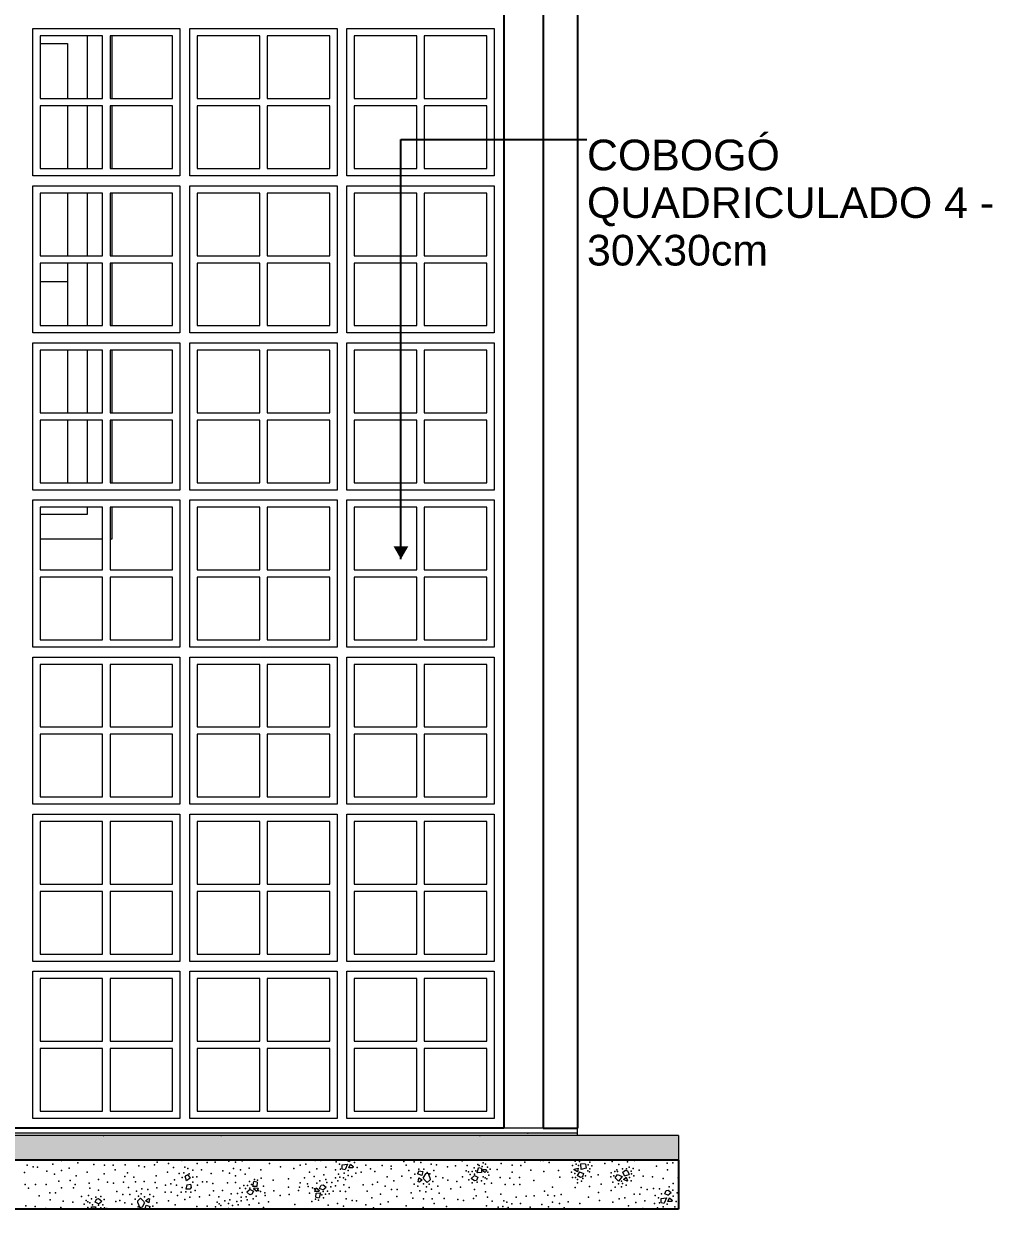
# Model space of a CAD drawing. Header units: metres. Extents: x -67.2 to -32.8, y -0.2 to 5.
# Drawn here: x -40.653 to -38.68, y -0.165 to 2.25 of the extents above; entities that cross this region are included whole.
import ezdxf

# ---------------------------------------------------------------- set-up
doc = ezdxf.new("R2010")
doc.units = ezdxf.units.M
doc.header["$MEASUREMENT"] = 0
for name, color, linetype, lineweight in [('0_Caneta_No__1', 7, 'Continuous', 35), ('0_Caneta_No__241', 7, 'Continuous', 13), ('Janelas Archicad_Caneta_No__241', 7, 'Continuous', 13), ('Janelas Archicad_Caneta_No__3', 7, 'Continuous', 25), ('Janelas Archicad_Caneta_No__43', 44, 'Continuous', 0), ('LAJES.EST_Caneta_No__241', 7, 'Continuous', 13), ('LAJES.EST_Caneta_No__3', 7, 'Continuous', 25), ('PAREDE CONSTRUIR_Caneta_No__241', 7, 'Continuous', 13)]:
    doc.layers.add(name, color=color, linetype=linetype, lineweight=lineweight)
for name, color, linetype, lineweight, true_color in [('Janelas Archicad_Caneta_No__9', 7, 'Continuous', 5, 0x020202), ('LAJES.EST_Caneta_No__95', 7, 'Continuous', 0, 0xaeaeae), ('LAJES.EST_Caneta_No__97', 7, 'Continuous', 5, 0x6b6b6b)]:
    doc.layers.add(name, color=color, linetype=linetype, lineweight=lineweight, true_color=true_color)
doc.layers.add('LAJES.EST', color=7, linetype='Continuous')
doc.styles.add('ESTILO_GERADO_1', font='arial.ttf')
doc.dimstyles.new('ESTILO_GERADO__5', dxfattribs={"dimtxt": 0.18, "dimasz": 0.0285, "dimexe": 0.18, "dimexo": 0.0625, "dimgap": 0, "dimtad": 0, "dimtih": 1, "dimtoh": 1, "dimdec": 4, "dimzin": 0, "dimdsep": 46, "dimcen": 0.09, "dimadec": 0, "dimazin": 0, "dimtfac": 1, "dimtdec": 4, "dimtmove": 0, "dimatfit": 3, "dimldrblk": 'ARROWHEAD_16', "dimfxl": 0, "dimtolj": 1, "dimtzin": 0, "dimarcsym": 0})

# ---------------------------------------------------------------- blocks, each defined once
blk = doc.blocks.new('*X22', base_point=(-99.8256, 0))
at = {"layer": 'LAJES.EST_Caneta_No__241', "color": 7, "linetype": 'Continuous', "lineweight": 13}
for p, q in [((-39.9908, -0.0679), (-39.9968, -0.065)), ((-39.9908, -0.0679), (-39.9873, -0.065)), ((-40.3188, -0.095), (-40.3248, -0.0978)), ((-40.3188, -0.095), (-40.314, -0.1018)), ((-40.0049, -0.0827), (-40.0045, -0.0743)), ((-40.0049, -0.0827), (-39.9984, -0.0841)), ((-40.0045, -0.0743), (-39.9941, -0.0734)), ((-39.9941, -0.0734), (-39.9984, -0.0841)), ((-39.9908, -0.0803), (-39.988, -0.0733)), ((-39.9829, -0.0807), (-39.9908, -0.0803)), ((-39.988, -0.0733), (-39.9822, -0.0781)), ((-39.9822, -0.0781), (-39.9829, -0.0807)), ((-39.8488, -0.0868), (-39.851, -0.0931)), ((-39.8426, -0.096), (-39.851, -0.0931)), ((-39.8488, -0.0868), (-39.8405, -0.0883)), ((-39.8405, -0.0883), (-39.8426, -0.096)), ((-39.835, -0.0925), (-39.8396, -0.1005)), ((-39.829, -0.0921), (-39.835, -0.0925)), ((-39.826, -0.1005), (-39.829, -0.0921)), ((-39.7348, -0.0965), (-39.7416, -0.1021)), ((-39.7348, -0.0965), (-39.7281, -0.0997)), ((-39.7297, -0.0906), (-39.7272, -0.0803)), ((-39.721, -0.0901), (-39.7297, -0.0906)), ((-39.7207, -0.0817), (-39.7272, -0.0803)), ((-39.7207, -0.0817), (-39.721, -0.0901)), ((-39.7189, -0.0864), (-39.7182, -0.0838)), ((-39.7148, -0.0897), (-39.7189, -0.0864)), ((-39.7182, -0.0838), (-39.7119, -0.0841)), ((-39.7148, -0.0897), (-39.7121, -0.0887)), ((-39.7108, -0.0856), (-39.7121, -0.0887)), ((-39.7108, -0.0856), (-39.7119, -0.0841)), ((-39.532, -0.0846), (-39.5319, -0.0833)), ((-39.5256, -0.0884), (-39.532, -0.0846)), ((-39.5319, -0.0833), (-39.5239, -0.081)), ((-39.5209, -0.0886), (-39.5263, -0.0965)), ((-39.5192, -0.1005), (-39.5263, -0.0965)), ((-39.5239, -0.081), (-39.5256, -0.0884)), ((-39.5209, -0.0886), (-39.5133, -0.092)), ((-39.518, -0.084), (-39.5183, -0.0726)), ((-39.5088, -0.0731), (-39.5183, -0.0726)), ((-39.5078, -0.0814), (-39.518, -0.084)), ((-39.5133, -0.092), (-39.5153, -0.0988)), ((-39.5088, -0.0731), (-39.5078, -0.0814)), ((-39.4486, -0.1011), (-39.4441, -0.094)), ((-39.4441, -0.094), (-39.4346, -0.0984)), ((-39.4332, -0.0892), (-39.4273, -0.0852)), ((-39.4294, -0.0966), (-39.4332, -0.0892)), ((-39.4294, -0.0966), (-39.4203, -0.0939)), ((-39.4273, -0.0852), (-39.4233, -0.0864)), ((-39.4233, -0.0864), (-39.4203, -0.0939)), ((-40.3221, -0.1067), (-40.3248, -0.0978)), ((-40.3211, -0.1153), (-40.3232, -0.1238)), ((-40.314, -0.1018), (-40.3221, -0.1067)), ((-40.3211, -0.1153), (-40.3138, -0.1138)), ((-40.3125, -0.1207), (-40.3151, -0.124)), ((-40.3138, -0.1138), (-40.3125, -0.1207)), ((-40.187, -0.1189), (-40.1845, -0.1086)), ((-40.1783, -0.1183), (-40.187, -0.1189)), ((-40.178, -0.11), (-40.1845, -0.1086)), ((-40.178, -0.11), (-40.1783, -0.1183)), ((-40.0507, -0.1224), (-40.0477, -0.116)), ((-40.0477, -0.116), (-40.0436, -0.115)), ((-40.0441, -0.1256), (-40.0372, -0.12)), ((-40.0436, -0.115), (-40.0372, -0.12)), ((-39.8498, -0.1089), (-39.8483, -0.1011)), ((-39.8473, -0.1099), (-39.8498, -0.1089)), ((-39.8483, -0.1011), (-39.8418, -0.1048)), ((-39.8418, -0.1048), (-39.8473, -0.1099)), ((-39.8375, -0.104), (-39.8396, -0.1005)), ((-39.8314, -0.1103), (-39.8375, -0.104)), ((-39.8256, -0.1047), (-39.8314, -0.1103)), ((-39.826, -0.1005), (-39.8256, -0.1047)), ((-39.7353, -0.1071), (-39.7416, -0.1021)), ((-39.7312, -0.1061), (-39.7353, -0.1071)), ((-39.7281, -0.0997), (-39.7312, -0.1061)), ((-39.5153, -0.0988), (-39.5192, -0.1005)), ((-39.4486, -0.1011), (-39.4415, -0.1075)), ((-39.4346, -0.0984), (-39.4415, -0.1075)), ((-39.4319, -0.1044), (-39.4259, -0.0998)), ((-39.4242, -0.1077), (-39.4319, -0.1044)), ((-39.4259, -0.0998), (-39.4233, -0.1068)), ((-39.4233, -0.1068), (-39.4242, -0.1077)), ((-40.508, -0.1507), (-40.5049, -0.1443)), ((-40.5049, -0.1443), (-40.5009, -0.1433)), ((-40.5009, -0.1433), (-40.4945, -0.1483)), ((-40.4212, -0.1479), (-40.4154, -0.1423)), ((-40.4154, -0.1423), (-40.4093, -0.1486)), ((-40.405, -0.1478), (-40.3995, -0.1427)), ((-40.3995, -0.1427), (-40.397, -0.1437)), ((-40.397, -0.1437), (-40.3984, -0.1516)), ((-40.3151, -0.124), (-40.3232, -0.1238)), ((-40.1921, -0.1248), (-40.1989, -0.1304)), ((-40.1926, -0.1354), (-40.1989, -0.1304)), ((-40.1885, -0.1343), (-40.1926, -0.1354)), ((-40.1921, -0.1248), (-40.1854, -0.128)), ((-40.1854, -0.128), (-40.1885, -0.1343)), ((-40.1845, -0.1242), (-40.1838, -0.1215)), ((-40.1787, -0.1289), (-40.1845, -0.1242)), ((-40.1838, -0.1215), (-40.1758, -0.1219)), ((-40.1758, -0.1219), (-40.1787, -0.1289)), ((-40.0603, -0.1285), (-40.0575, -0.1214)), ((-40.0524, -0.1288), (-40.0603, -0.1285)), ((-40.0581, -0.1404), (-40.0578, -0.132)), ((-40.0581, -0.1404), (-40.0516, -0.1418)), ((-40.0578, -0.132), (-40.0491, -0.1315)), ((-40.0575, -0.1214), (-40.0517, -0.1262)), ((-40.0517, -0.1262), (-40.0524, -0.1288)), ((-40.0491, -0.1315), (-40.0516, -0.1418)), ((-40.0441, -0.1256), (-40.0507, -0.1224)), ((-39.3551, -0.1513), (-39.3547, -0.1429)), ((-39.3547, -0.1429), (-39.3443, -0.142)), ((-39.3443, -0.142), (-39.3486, -0.1527)), ((-39.3477, -0.1333), (-39.3446, -0.1269)), ((-39.341, -0.1365), (-39.3477, -0.1333)), ((-39.3446, -0.1269), (-39.3405, -0.1259)), ((-39.341, -0.1365), (-39.3342, -0.1309)), ((-39.341, -0.1489), (-39.3382, -0.1419)), ((-39.3405, -0.1259), (-39.3342, -0.1309)), ((-39.3382, -0.1419), (-39.3324, -0.1467)), ((-40.5153, -0.165), (-40.5151, -0.1603)), ((-40.5151, -0.1603), (-40.5064, -0.1597)), ((-40.5013, -0.1538), (-40.508, -0.1507)), ((-40.5064, -0.1597), (-40.5077, -0.165)), ((-40.5013, -0.1538), (-40.4945, -0.1483)), ((-40.4207, -0.1521), (-40.4212, -0.1479)), ((-40.4207, -0.1521), (-40.4177, -0.1605)), ((-40.4177, -0.1605), (-40.4117, -0.1601)), ((-40.4117, -0.1601), (-40.4071, -0.1522)), ((-40.4093, -0.1486), (-40.4071, -0.1522)), ((-40.4062, -0.1643), (-40.4042, -0.1567)), ((-40.4025, -0.165), (-40.4062, -0.1643)), ((-40.3984, -0.1516), (-40.405, -0.1478)), ((-40.4042, -0.1567), (-40.3957, -0.1595)), ((-40.3977, -0.165), (-40.3957, -0.1595)), ((-40.2305, -0.165), (-40.2304, -0.1647)), ((-40.2291, -0.165), (-40.2304, -0.1647)), ((-39.669, -0.1636), (-39.6721, -0.165)), ((-39.669, -0.1636), (-39.668, -0.165)), ((-39.3551, -0.1513), (-39.3486, -0.1527)), ((-39.3331, -0.1493), (-39.341, -0.1489)), ((-39.3324, -0.1467), (-39.3331, -0.1493))]:
    blk.add_line(p, q, dxfattribs=at)
for p in [(-40.5764, -0.0659), (-40.5429, -0.0706), (-40.3815, -0.0688), (-40.3585, -0.072), (-40.3311, -0.0653), (-40.2998, -0.0716), (-40.2796, -0.0697), (-40.2636, -0.0687), (-40.2357, -0.0673), (-40.2222, -0.0688), (-40.2084, -0.0661), (-40.1525, -0.0718), (-40.0598, -0.0657), (-40.0481, -0.0658), (-40.0171, -0.0686), (-40.004, -0.0651), (-39.9799, -0.0697), (-39.8792, -0.0678), (-39.858, -0.0681), (-39.8442, -0.07), (-39.7602, -0.0663), (-39.7176, -0.0703), (-39.6808, -0.0714), (-39.6326, -0.0688), (-39.6131, -0.0651), (-39.601, -0.0658), (-39.5953, -0.0654), (-39.5831, -0.0694), (-39.5304, -0.0669), (-39.5214, -0.0679), (-39.5004, -0.0691), (-39.4695, -0.0717), (-39.4549, -0.0679), (-39.4233, -0.0686), (-39.4091, -0.0656), (-39.3427, -0.0708), (-39.3308, -0.0707), (-40.6517, -0.0903), (-40.6463, -0.0754), (-40.6343, -0.0786), (-40.6253, -0.079), (-40.6066, -0.0875), (-40.594, -0.0734), (-40.591, -0.0937), (-40.5766, -0.0862), (-40.5609, -0.0815), (-40.5239, -0.0892), (-40.5108, -0.0736), (-40.4893, -0.0925), (-40.4885, -0.0753), (-40.471, -0.0752), (-40.4674, -0.0846), (-40.4464, -0.0745), (-40.4422, -0.0906), (-40.4192, -0.0768), (-40.407, -0.0786), (-40.3872, -0.0744), (-40.3606, -0.0892), (-40.3486, -0.0797), (-40.3366, -0.0918), (-40.3271, -0.0906), (-40.3254, -0.0789), (-40.3193, -0.0821), (-40.3163, -0.0926), (-40.3091, -0.0851), (-40.2914, -0.0849), (-40.2715, -0.092), (-40.2481, -0.0865), (-40.2342, -0.0915), (-40.2262, -0.0818), (-40.2116, -0.0849), (-40.2026, -0.0935), (-40.1938, -0.0811), (-40.1701, -0.0847), (-40.1306, -0.0783), (-40.1033, -0.0819), (-40.0901, -0.0753), (-40.0789, -0.0729), (-40.0715, -0.0892), (-40.0562, -0.0828), (-40.0423, -0.0945), (-40.0382, -0.0793), (-40.0185, -0.0847), (-40.0122, -0.0932), (-40.0101, -0.0728), (-40.0083, -0.083), (-40.0009, -0.0912), (-39.9926, -0.0959), (-39.9923, -0.0857), (-39.9769, -0.0914), (-39.974, -0.0802), (-39.966, -0.0891), (-39.9564, -0.0752), (-39.9467, -0.0825), (-39.9382, -0.0882), (-39.9233, -0.0759), (-39.9051, -0.0774), (-39.9051, -0.0827), (-39.8744, -0.0752), (-39.8692, -0.0859), (-39.8566, -0.0937), (-39.8486, -0.0834), (-39.8383, -0.083), (-39.8314, -0.0901), (-39.8264, -0.0926), (-39.8237, -0.0729), (-39.8177, -0.0859), (-39.8124, -0.0746), (-39.7898, -0.0782), (-39.7735, -0.0765), (-39.7518, -0.0869), (-39.7501, -0.0759), (-39.7474, -0.0884), (-39.7442, -0.0942), (-39.7402, -0.088), (-39.7361, -0.0803), (-39.7354, -0.0935), (-39.7324, -0.0864), (-39.7284, -0.0735), (-39.7257, -0.076), (-39.7197, -0.0776), (-39.7125, -0.0732), (-39.7088, -0.0789), (-39.7078, -0.0897), (-39.7059, -0.0955), (-39.7031, -0.083), (-39.689, -0.0839), (-39.6587, -0.0749), (-39.6585, -0.0892), (-39.6405, -0.0758), (-39.6207, -0.0856), (-39.5939, -0.0881), (-39.564, -0.0858), (-39.5375, -0.0891), (-39.5355, -0.0759), (-39.531, -0.0918), (-39.5279, -0.0734), (-39.5233, -0.0761), (-39.5042, -0.0865), (-39.5037, -0.0745), (-39.5011, -0.0884), (-39.5001, -0.0826), (-39.4959, -0.0763), (-39.483, -0.0949), (-39.4566, -0.0905), (-39.4494, -0.0882), (-39.4449, -0.0844), (-39.4438, -0.0878), (-39.4412, -0.0739), (-39.4336, -0.0824), (-39.4258, -0.0824), (-39.4204, -0.0792), (-39.4162, -0.0876), (-39.4154, -0.0931), (-39.4121, -0.0819), (-39.4106, -0.0966), (-39.3997, -0.0853), (-39.3641, -0.0773), (-39.3421, -0.0849), (-40.6503, -0.1144), (-40.6297, -0.1147), (-40.6074, -0.1147), (-40.5818, -0.1074), (-40.5586, -0.1066), (-40.5487, -0.1143), (-40.5466, -0.0971), (-40.52, -0.1119), (-40.5012, -0.1042), (-40.4826, -0.1099), (-40.4704, -0.1118), (-40.4502, -0.1095), (-40.4473, -0.098), (-40.4397, -0.1203), (-40.4292, -0.0994), (-40.4256, -0.1088), (-40.4081, -0.1087), (-40.3857, -0.1105), (-40.3833, -0.0971), (-40.3643, -0.1157), (-40.3536, -0.1133), (-40.3464, -0.1048), (-40.3419, -0.1156), (-40.3309, -0.1204), (-40.3306, -0.1001), (-40.3088, -0.1095), (-40.3087, -0.0997), (-40.3006, -0.0988), (-40.2994, -0.1156), (-40.2893, -0.1089), (-40.2803, -0.1092), (-40.2683, -0.1125), (-40.2382, -0.1114), (-40.2222, -0.1106), (-40.2217, -0.0971), (-40.2047, -0.1166), (-40.1975, -0.1163), (-40.1934, -0.1085), (-40.1897, -0.1147), (-40.183, -0.1043), (-40.177, -0.1059), (-40.1698, -0.1015), (-40.165, -0.1179), (-40.1454, -0.1054), (-40.1142, -0.103), (-40.114, -0.1201), (-40.0919, -0.1197), (-40.0904, -0.1108), (-40.0816, -0.1007), (-40.075, -0.1133), (-40.0741, -0.1187), (-40.0619, -0.098), (-40.0564, -0.1121), (-40.0499, -0.1069), (-40.0379, -0.1043), (-40.0357, -0.1106), (-40.0276, -0.1195), (-40.026, -0.1103), (-40.0185, -0.1012), (-40.0183, -0.1175), (-40.0135, -0.1068), (-40.0093, -0.0995), (-40.002, -0.1011), (-40.0014, -0.1154), (-39.9982, -0.1046), (-39.9902, -0.1203), (-39.985, -0.0981), (-39.962, -0.115), (-39.9427, -0.1143), (-39.9325, -0.1096), (-39.9171, -0.118), (-39.9128, -0.0992), (-39.8992, -0.1071), (-39.8832, -0.0978), (-39.8649, -0.1008), (-39.8581, -0.1135), (-39.8505, -0.1178), (-39.8392, -0.1133), (-39.8326, -0.1191), (-39.8272, -0.114), (-39.8202, -0.1083), (-39.8139, -0.098), (-39.8097, -0.1178), (-39.7995, -0.1007), (-39.7895, -0.1058), (-39.7714, -0.1085), (-39.7639, -0.1197), (-39.7597, -0.0991), (-39.7467, -0.1053), (-39.7401, -0.1112), (-39.7299, -0.1098), (-39.7208, -0.1067), (-39.7176, -0.0987), (-39.7149, -0.1133), (-39.7135, -0.1007), (-39.7102, -0.1032), (-39.7002, -0.1116), (-39.6827, -0.1001), (-39.6725, -0.1148), (-39.6634, -0.1018), (-39.6547, -0.1145), (-39.6434, -0.1003), (-39.6428, -0.1144), (-39.6141, -0.1064), (-39.5765, -0.1196), (-39.5611, -0.0997), (-39.5354, -0.1005), (-39.5299, -0.1207), (-39.5296, -0.1001), (-39.5255, -0.104), (-39.525, -0.111), (-39.5169, -0.1078), (-39.5147, -0.102), (-39.5087, -0.0971), (-39.5011, -0.1188), (-39.4974, -0.0989), (-39.4771, -0.1136), (-39.4577, -0.0989), (-39.4533, -0.1097), (-39.4516, -0.0968), (-39.4487, -0.12), (-39.4421, -0.113), (-39.4357, -0.1194), (-39.4354, -0.1079), (-39.4336, -0.1128), (-39.4261, -0.1157), (-39.4196, -0.1005), (-39.4162, -0.1067), (-39.3955, -0.1203), (-39.3917, -0.0972), (-39.3722, -0.0988), (-39.3505, -0.1026), (-39.3386, -0.1194), (-39.3307, -0.1124), (-39.32, -0.1006), (-40.6438, -0.1219), (-40.6217, -0.1379), (-40.6003, -0.1314), (-40.5884, -0.1313), (-40.5762, -0.121), (-40.5517, -0.121), (-40.5359, -0.1387), (-40.5213, -0.1371), (-40.5187, -0.1221), (-40.5153, -0.1437), (-40.5063, -0.1406), (-40.5008, -0.126), (-40.496, -0.1392), (-40.4635, -0.129), (-40.4516, -0.135), (-40.4371, -0.1348), (-40.4265, -0.1443), (-40.4238, -0.1283), (-40.4195, -0.1386), (-40.4142, -0.1336), (-40.4128, -0.1231), (-40.4075, -0.1393), (-40.4006, -0.125), (-40.3963, -0.1349), (-40.3887, -0.1391), (-40.3825, -0.1212), (-40.3651, -0.1303), (-40.353, -0.1302), (-40.3403, -0.1369), (-40.3327, -0.1304), (-40.3229, -0.1294), (-40.3148, -0.1406), (-40.3127, -0.1304), (-40.3039, -0.1269), (-40.2954, -0.1399), (-40.2746, -0.1361), (-40.2666, -0.1274), (-40.256, -0.1395), (-40.2486, -0.127), (-40.2309, -0.1338), (-40.2179, -0.1328), (-40.2131, -0.1221), (-40.2101, -0.14), (-40.2086, -0.1309), (-40.2014, -0.1224), (-40.2005, -0.1398), (-40.1927, -0.1218), (-40.1862, -0.1435), (-40.1797, -0.1382), (-40.1749, -0.1269), (-40.1708, -0.1289), (-40.1621, -0.1316), (-40.1612, -0.1371), (-40.1442, -0.1274), (-40.131, -0.137), (-40.1127, -0.1348), (-40.0939, -0.1266), (-40.0711, -0.1324), (-40.0653, -0.1215), (-40.0612, -0.1234), (-40.0592, -0.1445), (-40.0464, -0.1357), (-40.0435, -0.1286), (-40.0427, -0.1418), (-40.0387, -0.1341), (-40.0347, -0.1279), (-40.0314, -0.1337), (-40.0231, -0.1283), (-40.0088, -0.1279), (-39.9982, -0.129), (-39.9965, -0.144), (-39.9535, -0.128), (-39.9442, -0.142), (-39.9266, -0.1345), (-39.9045, -0.1247), (-39.8931, -0.1392), (-39.8924, -0.1246), (-39.8643, -0.1314), (-39.861, -0.1422), (-39.8462, -0.1276), (-39.8387, -0.1439), (-39.834, -0.1295), (-39.8229, -0.1243), (-39.8212, -0.1438), (-39.807, -0.1323), (-39.7966, -0.1431), (-39.7833, -0.1236), (-39.7374, -0.143), (-39.7353, -0.1244), (-39.7317, -0.1373), (-39.7127, -0.1294), (-39.7087, -0.1406), (-39.6813, -0.1339), (-39.65, -0.1402), (-39.6298, -0.1383), (-39.6138, -0.1373), (-39.5924, -0.1284), (-39.5859, -0.1359), (-39.5724, -0.1374), (-39.5586, -0.1347), (-39.5027, -0.1404), (-39.4825, -0.131), (-39.4569, -0.1264), (-39.4403, -0.1439), (-39.4291, -0.1415), (-39.41, -0.1343), (-39.3982, -0.1344), (-39.3833, -0.1244), (-39.3702, -0.1224), (-39.3672, -0.1372), (-39.3603, -0.1414), (-39.3581, -0.1231), (-39.3542, -0.1337), (-39.331, -0.1263), (-39.3301, -0.1383), (-39.3226, -0.1314), (-40.6493, -0.1578), (-40.6298, -0.1594), (-40.6081, -0.1632), (-40.5997, -0.1455), (-40.5776, -0.1612), (-40.5728, -0.1486), (-40.5535, -0.1503), (-40.5302, -0.1549), (-40.526, -0.1472), (-40.5228, -0.1612), (-40.5226, -0.1497), (-40.5185, -0.1517), (-40.513, -0.1556), (-40.5037, -0.164), (-40.5008, -0.1568), (-40.496, -0.1623), (-40.492, -0.1562), (-40.4895, -0.1451), (-40.4887, -0.162), (-40.4843, -0.1635), (-40.4657, -0.149), (-40.4573, -0.1468), (-40.4472, -0.152), (-40.4329, -0.1546), (-40.4203, -0.16), (-40.4153, -0.1626), (-40.3901, -0.1589), (-40.3819, -0.1519), (-40.3582, -0.1478), (-40.3447, -0.1557), (-40.3249, -0.1452), (-40.3009, -0.159), (-40.2798, -0.1584), (-40.2627, -0.1597), (-40.2593, -0.1503), (-40.2555, -0.1538), (-40.2518, -0.1574), (-40.2439, -0.1481), (-40.2365, -0.1631), (-40.2362, -0.1529), (-40.2336, -0.1455), (-40.2279, -0.1576), (-40.2195, -0.1493), (-40.2165, -0.1556), (-40.2103, -0.1476), (-40.2103, -0.1641), (-40.1983, -0.146), (-40.1939, -0.1559), (-40.1742, -0.1523), (-40.1646, -0.1612), (-40.1546, -0.1497), (-40.1014, -0.1555), (-40.0664, -0.1489), (-40.0532, -0.1461), (-40.0335, -0.1569), (-40.0144, -0.1533), (-40.0019, -0.1589), (-39.9845, -0.1472), (-39.9755, -0.1476), (-39.9568, -0.1561), (-39.9412, -0.1623), (-39.9268, -0.1548), (-39.9111, -0.1501), (-39.8741, -0.1578), (-39.8395, -0.1611), (-39.8176, -0.1532), (-39.7924, -0.1592), (-39.7694, -0.1454), (-39.7572, -0.1472), (-39.7108, -0.1578), (-39.6988, -0.1483), (-39.6868, -0.1604), (-39.6773, -0.1592), (-39.6756, -0.1475), (-39.6695, -0.1507), (-39.6665, -0.1612), (-39.6593, -0.1537), (-39.6416, -0.1535), (-39.6217, -0.1606), (-39.5983, -0.1551), (-39.5844, -0.1601), (-39.5764, -0.1504), (-39.5618, -0.1535), (-39.5528, -0.1621), (-39.544, -0.1497), (-39.5203, -0.1533), (-39.4808, -0.1469), (-39.4535, -0.1505), (-39.4217, -0.1578), (-39.4064, -0.1514), (-39.3925, -0.1631), (-39.3884, -0.1479), (-39.3687, -0.1533), (-39.3624, -0.1618), (-39.3585, -0.1516), (-39.3511, -0.1598), (-39.3428, -0.1645), (-39.3425, -0.1543), (-39.3271, -0.16), (-39.3242, -0.1488)]:
    blk.add_point(p, dxfattribs=at)
blk = doc.blocks.new('ARROWHEAD_16')
at = {"linetype": 'Continuous', "lineweight": 0}
blk.add_hatch(color=0, dxfattribs=at).paths.add_polyline_path([(-0.9093, 0.525), (0, 0), (-0.9093, -0.525)])
at = {"color": 0, "linetype": 'Continuous', "lineweight": 0}
blk.add_line((0, 0), (-1, 0), dxfattribs=at)

msp = doc.modelspace()

# ---------------------------------------------------------------- hatches: boundary and pattern name
at = {"layer": 'LAJES.EST_Caneta_No__95', "linetype": 'Continuous', "lineweight": 0, "true_color": 0xaeaeae}
msp.add_hatch(color=253, dxfattribs=at).paths.add_polyline_path([(-39.3199, -0.015), (-53.0318, -0.015), (-53.0318, -0.065), (-39.3199, -0.065)])

# ---------------------------------------------------------------- linework, layer by layer
at = {"layer": 'Janelas Archicad_Caneta_No__241', "color": 7, "linetype": 'Continuous', "lineweight": 13}
for p, q in [((-40.474, 2.225), (-40.474, 2.0975)), ((-40.474, 2.0825), (-40.474, 1.955)), ((-40.474, 1.905), (-40.474, 1.7775)), ((-40.474, 1.7625), (-40.474, 1.635)), ((-40.474, 1.585), (-40.474, 1.4575)), ((-40.474, 1.4425), (-40.474, 1.315)), ((-40.474, 1.265), (-40.474, 1.2)), ((-40.4926, 1.2), (-40.6201, 1.2)), ((-40.474, 1.2), (-40.4776, 1.2))]:
    msp.add_line(p, q, dxfattribs=at)
at = {"layer": 'Janelas Archicad_Caneta_No__3', "color": 7, "linetype": 'Continuous', "lineweight": 25}
for p, q in [((-39.6751, 3.22), (-39.6751, 0)), ((-39.5951, 3.22), (-39.5951, 0)), ((-39.5251, 3.22), (-39.5251, 0)), ((-39.6751, 0), (-52.4951, 0)), ((-39.5951, 0), (-39.5251, 0))]:
    msp.add_line(p, q, dxfattribs=at)
at = {"layer": 'Janelas Archicad_Caneta_No__43', "color": 44, "linetype": 'Continuous', "lineweight": 0}
for p, q in [((-40.6351, 1.94), (-40.6351, 2.24)), ((-40.6351, 2.24), (-40.3351, 2.24)), ((-40.4926, 2.225), (-40.6201, 2.225)), ((-40.6201, 2.225), (-40.6201, 2.0975)), ((-40.4926, 2.0975), (-40.4926, 2.225)), ((-40.3501, 2.225), (-40.4776, 2.225)), ((-40.4776, 2.225), (-40.4776, 2.0975)), ((-40.3501, 2.0975), (-40.3501, 2.225)), ((-40.3351, 2.24), (-40.3351, 1.94)), ((-40.3151, 1.94), (-40.3151, 2.24)), ((-40.3151, 2.24), (-40.0151, 2.24)), ((-40.1726, 2.225), (-40.3001, 2.225)), ((-40.3001, 2.225), (-40.3001, 2.0975)), ((-40.1726, 2.0975), (-40.1726, 2.225)), ((-40.0301, 2.225), (-40.1576, 2.225)), ((-40.1576, 2.225), (-40.1576, 2.0975)), ((-40.0301, 2.0975), (-40.0301, 2.225)), ((-40.0151, 2.24), (-40.0151, 1.94)), ((-39.9951, 1.94), (-39.9951, 2.24)), ((-39.9951, 2.24), (-39.6951, 2.24)), ((-39.8526, 2.225), (-39.9801, 2.225)), ((-39.9801, 2.225), (-39.9801, 2.0975)), ((-39.8526, 2.0975), (-39.8526, 2.225)), ((-39.7101, 2.225), (-39.8376, 2.225)), ((-39.8376, 2.225), (-39.8376, 2.0975)), ((-39.7101, 2.0975), (-39.7101, 2.225)), ((-39.6951, 2.24), (-39.6951, 1.94)), ((-40.6201, 2.0975), (-40.4926, 2.0975)), ((-40.4926, 2.0825), (-40.6201, 2.0825)), ((-40.6201, 2.0825), (-40.6201, 1.955)), ((-40.4926, 1.955), (-40.4926, 2.0825)), ((-40.4776, 2.0975), (-40.3501, 2.0975)), ((-40.3501, 2.0825), (-40.4776, 2.0825)), ((-40.4776, 2.0825), (-40.4776, 1.955)), ((-40.3501, 1.955), (-40.3501, 2.0825)), ((-40.3001, 2.0975), (-40.1726, 2.0975)), ((-40.1726, 2.0825), (-40.3001, 2.0825)), ((-40.3001, 2.0825), (-40.3001, 1.955)), ((-40.1726, 1.955), (-40.1726, 2.0825)), ((-40.1576, 2.0975), (-40.0301, 2.0975)), ((-40.0301, 2.0825), (-40.1576, 2.0825)), ((-40.1576, 2.0825), (-40.1576, 1.955)), ((-40.0301, 1.955), (-40.0301, 2.0825)), ((-39.9801, 2.0975), (-39.8526, 2.0975)), ((-39.8526, 2.0825), (-39.9801, 2.0825)), ((-39.9801, 2.0825), (-39.9801, 1.955)), ((-39.8526, 1.955), (-39.8526, 2.0825)), ((-39.8376, 2.0975), (-39.7101, 2.0975)), ((-39.7101, 2.0825), (-39.8376, 2.0825)), ((-39.8376, 2.0825), (-39.8376, 1.955)), ((-39.7101, 1.955), (-39.7101, 2.0825)), ((-40.3351, 1.94), (-40.6351, 1.94)), ((-40.6201, 1.955), (-40.4926, 1.955)), ((-40.4776, 1.955), (-40.3501, 1.955)), ((-40.0151, 1.94), (-40.3151, 1.94)), ((-40.3001, 1.955), (-40.1726, 1.955)), ((-40.1576, 1.955), (-40.0301, 1.955)), ((-39.6951, 1.94), (-39.9951, 1.94)), ((-39.9801, 1.955), (-39.8526, 1.955)), ((-39.8376, 1.955), (-39.7101, 1.955)), ((-40.6351, 1.62), (-40.6351, 1.92)), ((-40.6351, 1.92), (-40.3351, 1.92)), ((-40.3351, 1.92), (-40.3351, 1.62)), ((-40.3151, 1.62), (-40.3151, 1.92)), ((-40.3151, 1.92), (-40.0151, 1.92)), ((-40.0151, 1.92), (-40.0151, 1.62)), ((-39.9951, 1.62), (-39.9951, 1.92)), ((-39.9951, 1.92), (-39.6951, 1.92)), ((-39.6951, 1.92), (-39.6951, 1.62)), ((-40.4926, 1.905), (-40.6201, 1.905)), ((-40.6201, 1.905), (-40.6201, 1.7775)), ((-40.4926, 1.7775), (-40.4926, 1.905)), ((-40.3501, 1.905), (-40.4776, 1.905)), ((-40.4776, 1.905), (-40.4776, 1.7775)), ((-40.3501, 1.7775), (-40.3501, 1.905)), ((-40.1726, 1.905), (-40.3001, 1.905)), ((-40.3001, 1.905), (-40.3001, 1.7775)), ((-40.1726, 1.7775), (-40.1726, 1.905)), ((-40.0301, 1.905), (-40.1576, 1.905)), ((-40.1576, 1.905), (-40.1576, 1.7775)), ((-40.0301, 1.7775), (-40.0301, 1.905)), ((-39.8526, 1.905), (-39.9801, 1.905)), ((-39.9801, 1.905), (-39.9801, 1.7775)), ((-39.8526, 1.7775), (-39.8526, 1.905)), ((-39.7101, 1.905), (-39.8376, 1.905)), ((-39.8376, 1.905), (-39.8376, 1.7775)), ((-39.7101, 1.7775), (-39.7101, 1.905)), ((-40.6201, 1.7775), (-40.4926, 1.7775)), ((-40.4776, 1.7775), (-40.3501, 1.7775)), ((-40.3001, 1.7775), (-40.1726, 1.7775)), ((-40.1576, 1.7775), (-40.0301, 1.7775)), ((-39.9801, 1.7775), (-39.8526, 1.7775)), ((-39.8376, 1.7775), (-39.7101, 1.7775)), ((-40.4926, 1.7625), (-40.6201, 1.7625)), ((-40.6201, 1.7625), (-40.6201, 1.635)), ((-40.4926, 1.635), (-40.4926, 1.7625)), ((-40.3501, 1.7625), (-40.4776, 1.7625)), ((-40.4776, 1.7625), (-40.4776, 1.635)), ((-40.3501, 1.635), (-40.3501, 1.7625)), ((-40.1726, 1.7625), (-40.3001, 1.7625)), ((-40.3001, 1.7625), (-40.3001, 1.635)), ((-40.1726, 1.635), (-40.1726, 1.7625)), ((-40.0301, 1.7625), (-40.1576, 1.7625)), ((-40.1576, 1.7625), (-40.1576, 1.635)), ((-40.0301, 1.635), (-40.0301, 1.7625)), ((-39.8526, 1.7625), (-39.9801, 1.7625)), ((-39.9801, 1.7625), (-39.9801, 1.635)), ((-39.8526, 1.635), (-39.8526, 1.7625)), ((-39.7101, 1.7625), (-39.8376, 1.7625)), ((-39.8376, 1.7625), (-39.8376, 1.635)), ((-39.7101, 1.635), (-39.7101, 1.7625)), ((-40.3351, 1.62), (-40.6351, 1.62)), ((-40.6201, 1.635), (-40.4926, 1.635)), ((-40.4776, 1.635), (-40.3501, 1.635)), ((-40.0151, 1.62), (-40.3151, 1.62)), ((-40.3001, 1.635), (-40.1726, 1.635)), ((-40.1576, 1.635), (-40.0301, 1.635)), ((-39.6951, 1.62), (-39.9951, 1.62)), ((-39.9801, 1.635), (-39.8526, 1.635)), ((-39.8376, 1.635), (-39.7101, 1.635)), ((-40.6351, 1.3), (-40.6351, 1.6)), ((-40.6351, 1.6), (-40.3351, 1.6)), ((-40.3351, 1.6), (-40.3351, 1.3)), ((-40.3151, 1.3), (-40.3151, 1.6)), ((-40.3151, 1.6), (-40.0151, 1.6)), ((-40.0151, 1.6), (-40.0151, 1.3)), ((-39.9951, 1.3), (-39.9951, 1.6)), ((-39.9951, 1.6), (-39.6951, 1.6)), ((-39.6951, 1.6), (-39.6951, 1.3)), ((-40.4926, 1.585), (-40.6201, 1.585)), ((-40.6201, 1.585), (-40.6201, 1.4575)), ((-40.4926, 1.4575), (-40.4926, 1.585)), ((-40.3501, 1.585), (-40.4776, 1.585)), ((-40.4776, 1.585), (-40.4776, 1.4575)), ((-40.3501, 1.4575), (-40.3501, 1.585)), ((-40.1726, 1.585), (-40.3001, 1.585)), ((-40.3001, 1.585), (-40.3001, 1.4575)), ((-40.1726, 1.4575), (-40.1726, 1.585)), ((-40.0301, 1.585), (-40.1576, 1.585)), ((-40.1576, 1.585), (-40.1576, 1.4575)), ((-40.0301, 1.4575), (-40.0301, 1.585)), ((-39.8526, 1.585), (-39.9801, 1.585)), ((-39.9801, 1.585), (-39.9801, 1.4575)), ((-39.8526, 1.4575), (-39.8526, 1.585)), ((-39.7101, 1.585), (-39.8376, 1.585)), ((-39.8376, 1.585), (-39.8376, 1.4575)), ((-39.7101, 1.4575), (-39.7101, 1.585)), ((-40.6201, 1.4575), (-40.4926, 1.4575)), ((-40.4776, 1.4575), (-40.3501, 1.4575)), ((-40.3001, 1.4575), (-40.1726, 1.4575)), ((-40.1576, 1.4575), (-40.0301, 1.4575)), ((-39.9801, 1.4575), (-39.8526, 1.4575)), ((-39.8376, 1.4575), (-39.7101, 1.4575)), ((-40.4926, 1.4425), (-40.6201, 1.4425)), ((-40.6201, 1.4425), (-40.6201, 1.315)), ((-40.4926, 1.315), (-40.4926, 1.4425)), ((-40.3501, 1.4425), (-40.4776, 1.4425)), ((-40.4776, 1.4425), (-40.4776, 1.315)), ((-40.3501, 1.315), (-40.3501, 1.4425)), ((-40.1726, 1.4425), (-40.3001, 1.4425)), ((-40.3001, 1.4425), (-40.3001, 1.315)), ((-40.1726, 1.315), (-40.1726, 1.4425)), ((-40.0301, 1.4425), (-40.1576, 1.4425)), ((-40.1576, 1.4425), (-40.1576, 1.315)), ((-40.0301, 1.315), (-40.0301, 1.4425)), ((-39.8526, 1.4425), (-39.9801, 1.4425)), ((-39.9801, 1.4425), (-39.9801, 1.315)), ((-39.8526, 1.315), (-39.8526, 1.4425)), ((-39.7101, 1.4425), (-39.8376, 1.4425)), ((-39.8376, 1.4425), (-39.8376, 1.315)), ((-39.7101, 1.315), (-39.7101, 1.4425)), ((-40.6201, 1.315), (-40.4926, 1.315)), ((-40.4776, 1.315), (-40.3501, 1.315)), ((-40.3001, 1.315), (-40.1726, 1.315)), ((-40.1576, 1.315), (-40.0301, 1.315)), ((-39.9801, 1.315), (-39.8526, 1.315)), ((-39.8376, 1.315), (-39.7101, 1.315)), ((-40.3351, 1.3), (-40.6351, 1.3)), ((-40.6351, 0.98), (-40.6351, 1.28)), ((-40.6351, 1.28), (-40.3351, 1.28)), ((-40.3351, 1.28), (-40.3351, 0.98)), ((-40.0151, 1.3), (-40.3151, 1.3)), ((-40.3151, 0.98), (-40.3151, 1.28)), ((-40.3151, 1.28), (-40.0151, 1.28)), ((-40.0151, 1.28), (-40.0151, 0.98)), ((-39.6951, 1.3), (-39.9951, 1.3)), ((-39.9951, 0.98), (-39.9951, 1.28)), ((-39.9951, 1.28), (-39.6951, 1.28)), ((-39.6951, 1.28), (-39.6951, 0.98)), ((-40.4926, 1.265), (-40.6201, 1.265)), ((-40.6201, 1.265), (-40.6201, 1.1375)), ((-40.4926, 1.1375), (-40.4926, 1.265)), ((-40.3501, 1.265), (-40.4776, 1.265)), ((-40.4776, 1.265), (-40.4776, 1.1375)), ((-40.3501, 1.1375), (-40.3501, 1.265)), ((-40.1726, 1.265), (-40.3001, 1.265)), ((-40.3001, 1.265), (-40.3001, 1.1375)), ((-40.1726, 1.1375), (-40.1726, 1.265)), ((-40.0301, 1.265), (-40.1576, 1.265)), ((-40.1576, 1.265), (-40.1576, 1.1375)), ((-40.0301, 1.1375), (-40.0301, 1.265)), ((-39.8526, 1.265), (-39.9801, 1.265)), ((-39.9801, 1.265), (-39.9801, 1.1375)), ((-39.8526, 1.1375), (-39.8526, 1.265)), ((-39.7101, 1.265), (-39.8376, 1.265)), ((-39.8376, 1.265), (-39.8376, 1.1375)), ((-39.7101, 1.1375), (-39.7101, 1.265)), ((-40.6201, 1.1375), (-40.4926, 1.1375)), ((-40.4776, 1.1375), (-40.3501, 1.1375)), ((-40.3001, 1.1375), (-40.1726, 1.1375)), ((-40.1576, 1.1375), (-40.0301, 1.1375)), ((-39.9801, 1.1375), (-39.8526, 1.1375)), ((-39.8376, 1.1375), (-39.7101, 1.1375)), ((-40.4926, 1.1225), (-40.6201, 1.1225)), ((-40.6201, 1.1225), (-40.6201, 0.995)), ((-40.4926, 0.995), (-40.4926, 1.1225)), ((-40.3501, 1.1225), (-40.4776, 1.1225)), ((-40.4776, 1.1225), (-40.4776, 0.995)), ((-40.3501, 0.995), (-40.3501, 1.1225)), ((-40.1726, 1.1225), (-40.3001, 1.1225)), ((-40.3001, 1.1225), (-40.3001, 0.995)), ((-40.1726, 0.995), (-40.1726, 1.1225)), ((-40.0301, 1.1225), (-40.1576, 1.1225)), ((-40.1576, 1.1225), (-40.1576, 0.995)), ((-40.0301, 0.995), (-40.0301, 1.1225)), ((-39.8526, 1.1225), (-39.9801, 1.1225)), ((-39.9801, 1.1225), (-39.9801, 0.995)), ((-39.8526, 0.995), (-39.8526, 1.1225)), ((-39.7101, 1.1225), (-39.8376, 1.1225)), ((-39.8376, 1.1225), (-39.8376, 0.995)), ((-39.7101, 0.995), (-39.7101, 1.1225)), ((-40.6201, 0.995), (-40.4926, 0.995)), ((-40.4776, 0.995), (-40.3501, 0.995)), ((-40.3001, 0.995), (-40.1726, 0.995)), ((-40.1576, 0.995), (-40.0301, 0.995)), ((-39.9801, 0.995), (-39.8526, 0.995)), ((-39.8376, 0.995), (-39.7101, 0.995)), ((-40.3351, 0.98), (-40.6351, 0.98)), ((-40.0151, 0.98), (-40.3151, 0.98)), ((-39.6951, 0.98), (-39.9951, 0.98)), ((-40.6351, 0.66), (-40.6351, 0.96)), ((-40.6351, 0.96), (-40.3351, 0.96)), ((-40.4926, 0.945), (-40.6201, 0.945)), ((-40.6201, 0.945), (-40.6201, 0.8175)), ((-40.4926, 0.8175), (-40.4926, 0.945)), ((-40.3501, 0.945), (-40.4776, 0.945)), ((-40.4776, 0.945), (-40.4776, 0.8175)), ((-40.3501, 0.8175), (-40.3501, 0.945)), ((-40.3351, 0.96), (-40.3351, 0.66)), ((-40.3151, 0.66), (-40.3151, 0.96)), ((-40.3151, 0.96), (-40.0151, 0.96)), ((-40.1726, 0.945), (-40.3001, 0.945)), ((-40.3001, 0.945), (-40.3001, 0.8175)), ((-40.1726, 0.8175), (-40.1726, 0.945)), ((-40.0301, 0.945), (-40.1576, 0.945)), ((-40.1576, 0.945), (-40.1576, 0.8175)), ((-40.0301, 0.8175), (-40.0301, 0.945)), ((-40.0151, 0.96), (-40.0151, 0.66)), ((-39.9951, 0.66), (-39.9951, 0.96)), ((-39.9951, 0.96), (-39.6951, 0.96)), ((-39.8526, 0.945), (-39.9801, 0.945)), ((-39.9801, 0.945), (-39.9801, 0.8175)), ((-39.8526, 0.8175), (-39.8526, 0.945)), ((-39.7101, 0.945), (-39.8376, 0.945)), ((-39.8376, 0.945), (-39.8376, 0.8175)), ((-39.7101, 0.8175), (-39.7101, 0.945)), ((-39.6951, 0.96), (-39.6951, 0.66)), ((-40.6201, 0.8175), (-40.4926, 0.8175)), ((-40.4926, 0.8025), (-40.6201, 0.8025)), ((-40.6201, 0.8025), (-40.6201, 0.675)), ((-40.4926, 0.675), (-40.4926, 0.8025)), ((-40.4776, 0.8175), (-40.3501, 0.8175)), ((-40.3501, 0.8025), (-40.4776, 0.8025)), ((-40.4776, 0.8025), (-40.4776, 0.675)), ((-40.3501, 0.675), (-40.3501, 0.8025)), ((-40.3001, 0.8175), (-40.1726, 0.8175)), ((-40.1726, 0.8025), (-40.3001, 0.8025)), ((-40.3001, 0.8025), (-40.3001, 0.675)), ((-40.1726, 0.675), (-40.1726, 0.8025)), ((-40.1576, 0.8175), (-40.0301, 0.8175)), ((-40.0301, 0.8025), (-40.1576, 0.8025)), ((-40.1576, 0.8025), (-40.1576, 0.675)), ((-40.0301, 0.675), (-40.0301, 0.8025)), ((-39.9801, 0.8175), (-39.8526, 0.8175)), ((-39.8526, 0.8025), (-39.9801, 0.8025)), ((-39.9801, 0.8025), (-39.9801, 0.675)), ((-39.8526, 0.675), (-39.8526, 0.8025)), ((-39.8376, 0.8175), (-39.7101, 0.8175)), ((-39.7101, 0.8025), (-39.8376, 0.8025)), ((-39.8376, 0.8025), (-39.8376, 0.675)), ((-39.7101, 0.675), (-39.7101, 0.8025)), ((-40.3351, 0.66), (-40.6351, 0.66)), ((-40.6201, 0.675), (-40.4926, 0.675)), ((-40.4776, 0.675), (-40.3501, 0.675)), ((-40.0151, 0.66), (-40.3151, 0.66)), ((-40.3001, 0.675), (-40.1726, 0.675)), ((-40.1576, 0.675), (-40.0301, 0.675)), ((-39.6951, 0.66), (-39.9951, 0.66)), ((-39.9801, 0.675), (-39.8526, 0.675)), ((-39.8376, 0.675), (-39.7101, 0.675)), ((-40.6351, 0.34), (-40.6351, 0.64)), ((-40.6351, 0.64), (-40.3351, 0.64)), ((-40.3351, 0.64), (-40.3351, 0.34)), ((-40.3151, 0.34), (-40.3151, 0.64)), ((-40.3151, 0.64), (-40.0151, 0.64)), ((-40.0151, 0.64), (-40.0151, 0.34)), ((-39.9951, 0.34), (-39.9951, 0.64)), ((-39.9951, 0.64), (-39.6951, 0.64)), ((-39.6951, 0.64), (-39.6951, 0.34)), ((-40.4926, 0.625), (-40.6201, 0.625)), ((-40.6201, 0.625), (-40.6201, 0.4975)), ((-40.4926, 0.4975), (-40.4926, 0.625)), ((-40.3501, 0.625), (-40.4776, 0.625)), ((-40.4776, 0.625), (-40.4776, 0.4975)), ((-40.3501, 0.4975), (-40.3501, 0.625)), ((-40.1726, 0.625), (-40.3001, 0.625)), ((-40.3001, 0.625), (-40.3001, 0.4975)), ((-40.1726, 0.4975), (-40.1726, 0.625)), ((-40.0301, 0.625), (-40.1576, 0.625)), ((-40.1576, 0.625), (-40.1576, 0.4975)), ((-40.0301, 0.4975), (-40.0301, 0.625)), ((-39.8526, 0.625), (-39.9801, 0.625)), ((-39.9801, 0.625), (-39.9801, 0.4975)), ((-39.8526, 0.4975), (-39.8526, 0.625)), ((-39.7101, 0.625), (-39.8376, 0.625)), ((-39.8376, 0.625), (-39.8376, 0.4975)), ((-39.7101, 0.4975), (-39.7101, 0.625)), ((-40.6201, 0.4975), (-40.4926, 0.4975)), ((-40.4776, 0.4975), (-40.3501, 0.4975)), ((-40.3001, 0.4975), (-40.1726, 0.4975)), ((-40.1576, 0.4975), (-40.0301, 0.4975)), ((-39.9801, 0.4975), (-39.8526, 0.4975)), ((-39.8376, 0.4975), (-39.7101, 0.4975)), ((-40.4926, 0.4825), (-40.6201, 0.4825)), ((-40.6201, 0.4825), (-40.6201, 0.355)), ((-40.4926, 0.355), (-40.4926, 0.4825)), ((-40.3501, 0.4825), (-40.4776, 0.4825)), ((-40.4776, 0.4825), (-40.4776, 0.355)), ((-40.3501, 0.355), (-40.3501, 0.4825)), ((-40.1726, 0.4825), (-40.3001, 0.4825)), ((-40.3001, 0.4825), (-40.3001, 0.355)), ((-40.1726, 0.355), (-40.1726, 0.4825)), ((-40.0301, 0.4825), (-40.1576, 0.4825)), ((-40.1576, 0.4825), (-40.1576, 0.355)), ((-40.0301, 0.355), (-40.0301, 0.4825)), ((-39.8526, 0.4825), (-39.9801, 0.4825)), ((-39.9801, 0.4825), (-39.9801, 0.355)), ((-39.8526, 0.355), (-39.8526, 0.4825)), ((-39.7101, 0.4825), (-39.8376, 0.4825)), ((-39.8376, 0.4825), (-39.8376, 0.355)), ((-39.7101, 0.355), (-39.7101, 0.4825)), ((-40.3351, 0.34), (-40.6351, 0.34)), ((-40.6201, 0.355), (-40.4926, 0.355)), ((-40.4776, 0.355), (-40.3501, 0.355)), ((-40.0151, 0.34), (-40.3151, 0.34)), ((-40.3001, 0.355), (-40.1726, 0.355)), ((-40.1576, 0.355), (-40.0301, 0.355)), ((-39.6951, 0.34), (-39.9951, 0.34)), ((-39.9801, 0.355), (-39.8526, 0.355)), ((-39.8376, 0.355), (-39.7101, 0.355)), ((-40.6351, 0.02), (-40.6351, 0.32)), ((-40.6351, 0.32), (-40.3351, 0.32)), ((-40.3351, 0.32), (-40.3351, 0.02)), ((-40.3151, 0.02), (-40.3151, 0.32)), ((-40.3151, 0.32), (-40.0151, 0.32)), ((-40.0151, 0.32), (-40.0151, 0.02)), ((-39.9951, 0.02), (-39.9951, 0.32)), ((-39.9951, 0.32), (-39.6951, 0.32)), ((-39.6951, 0.32), (-39.6951, 0.02)), ((-40.4926, 0.305), (-40.6201, 0.305)), ((-40.6201, 0.305), (-40.6201, 0.1775)), ((-40.4926, 0.1775), (-40.4926, 0.305)), ((-40.3501, 0.305), (-40.4776, 0.305)), ((-40.4776, 0.305), (-40.4776, 0.1775)), ((-40.3501, 0.1775), (-40.3501, 0.305)), ((-40.1726, 0.305), (-40.3001, 0.305)), ((-40.3001, 0.305), (-40.3001, 0.1775)), ((-40.1726, 0.1775), (-40.1726, 0.305)), ((-40.0301, 0.305), (-40.1576, 0.305)), ((-40.1576, 0.305), (-40.1576, 0.1775)), ((-40.0301, 0.1775), (-40.0301, 0.305)), ((-39.8526, 0.305), (-39.9801, 0.305)), ((-39.9801, 0.305), (-39.9801, 0.1775)), ((-39.8526, 0.1775), (-39.8526, 0.305)), ((-39.7101, 0.305), (-39.8376, 0.305)), ((-39.8376, 0.305), (-39.8376, 0.1775)), ((-39.7101, 0.1775), (-39.7101, 0.305)), ((-40.6201, 0.1775), (-40.4926, 0.1775)), ((-40.4776, 0.1775), (-40.3501, 0.1775)), ((-40.3001, 0.1775), (-40.1726, 0.1775)), ((-40.1576, 0.1775), (-40.0301, 0.1775)), ((-39.9801, 0.1775), (-39.8526, 0.1775)), ((-39.8376, 0.1775), (-39.7101, 0.1775)), ((-40.4926, 0.1625), (-40.6201, 0.1625)), ((-40.6201, 0.1625), (-40.6201, 0.035)), ((-40.4926, 0.035), (-40.4926, 0.1625)), ((-40.3501, 0.1625), (-40.4776, 0.1625)), ((-40.4776, 0.1625), (-40.4776, 0.035)), ((-40.3501, 0.035), (-40.3501, 0.1625)), ((-40.1726, 0.1625), (-40.3001, 0.1625)), ((-40.3001, 0.1625), (-40.3001, 0.035)), ((-40.1726, 0.035), (-40.1726, 0.1625)), ((-40.0301, 0.1625), (-40.1576, 0.1625)), ((-40.1576, 0.1625), (-40.1576, 0.035)), ((-40.0301, 0.035), (-40.0301, 0.1625)), ((-39.8526, 0.1625), (-39.9801, 0.1625)), ((-39.9801, 0.1625), (-39.9801, 0.035)), ((-39.8526, 0.035), (-39.8526, 0.1625)), ((-39.7101, 0.1625), (-39.8376, 0.1625)), ((-39.8376, 0.1625), (-39.8376, 0.035)), ((-39.7101, 0.035), (-39.7101, 0.1625)), ((-40.6201, 0.035), (-40.4926, 0.035)), ((-40.4776, 0.035), (-40.3501, 0.035)), ((-40.3001, 0.035), (-40.1726, 0.035)), ((-40.1576, 0.035), (-40.0301, 0.035)), ((-39.9801, 0.035), (-39.8526, 0.035)), ((-39.8376, 0.035), (-39.7101, 0.035)), ((-40.3351, 0.02), (-40.6351, 0.02)), ((-40.0151, 0.02), (-40.3151, 0.02)), ((-39.6951, 0.02), (-39.9951, 0.02))]:
    msp.add_line(p, q, dxfattribs=at)
at = {"layer": 'Janelas Archicad_Caneta_No__9', "color": 18, "linetype": 'Continuous', "lineweight": 5, "true_color": 0x020202}
for p, q in [((-40.524, 2.225), (-40.524, 2.0975)), ((-40.6201, 2.21), (-40.564, 2.21)), ((-40.564, 2.21), (-40.564, 2.0975)), ((-40.564, 2.0825), (-40.564, 1.955)), ((-40.524, 2.0825), (-40.524, 1.955)), ((-40.564, 1.905), (-40.564, 1.7775)), ((-40.524, 1.905), (-40.524, 1.7775)), ((-40.564, 1.7625), (-40.564, 1.635)), ((-40.524, 1.7625), (-40.524, 1.635)), ((-40.6201, 1.725), (-40.564, 1.725)), ((-40.564, 1.585), (-40.564, 1.4575)), ((-40.524, 1.585), (-40.524, 1.4575)), ((-40.564, 1.4425), (-40.564, 1.315)), ((-40.524, 1.4425), (-40.524, 1.315)), ((-40.524, 1.265), (-40.524, 1.25)), ((-40.524, 1.25), (-40.6201, 1.25))]:
    msp.add_line(p, q, dxfattribs=at)
at = {"layer": 'LAJES.EST_Caneta_No__241', "color": 7, "linetype": 'Continuous', "lineweight": 13}
for p, q in [((-39.5251, -0.01), (-39.5251, 0)), ((-39.3199, -0.015), (-53.0318, -0.015)), ((-39.5251, -0.01), (-52.7254, -0.01)), ((-39.5251, -0.015), (-39.5251, -0.01)), ((-39.3199, -0.015), (-39.3199, -0.065))]:
    msp.add_line(p, q, dxfattribs=at)
at = {"layer": 'LAJES.EST_Caneta_No__3', "color": 7, "linetype": 'Continuous', "lineweight": 25}
for p, q in [((-39.3199, -0.065), (-53.0318, -0.065)), ((-39.3199, -0.065), (-39.3199, -0.165)), ((-39.3199, -0.165), (-53.0318, -0.165))]:
    msp.add_line(p, q, dxfattribs=at)
at = {"layer": 'LAJES.EST_Caneta_No__97', "color": 251, "linetype": 'Continuous', "lineweight": 5, "true_color": 0x6b6b6b}
for p in [(-40.4906, -0.0149), (-40.2511, -0.0148), (-39.7244, -0.015), (-39.6268, -0.01)]:
    msp.add_point(p, dxfattribs=at)
at = {"layer": 'PAREDE CONSTRUIR_Caneta_No__241', "color": 7, "linetype": 'Continuous', "lineweight": 13}
msp.add_line((-39.5951, 0), (-39.6751, 0), dxfattribs=at)

# ---------------------------------------------------------------- block references
at = {"layer": 'LAJES.EST', "lineweight": 0}
msp.add_blockref('*X22', (-99.8256, 0), dxfattribs=at)

# ---------------------------------------------------------------- texts
at = {"layer": '0_Caneta_No__1', "color": 7, "linetype": 'Continuous', "lineweight": 35, "insert": (-39.506, 2.0139), "char_height": 0.0625, "width": 0.874728, "attachment_point": 1, "line_spacing_factor": 0.930815, "style": 'ESTILO_GERADO_1'}
msp.add_mtext('\\A1;{\\pql;\\fArial|b0|i0|c0|p0;\\W1.000000;COBOGÓ QUADRICULADO \\fArial|b0|i0|c0|p0;\\W1.000000;4\\fArial|b0|i0|c0|p0;\\W1.000000; - 30X30cm}', dxfattribs=at)

# ---------------------------------------------------------------- leaders
at = {"layer": '0_Caneta_No__241', "color": 7, "linetype": 'Continuous', "lineweight": 13, "annotation_type": 0, "has_hookline": 1, "hookline_direction": 0, "text_width": 0.8224}
msp.add_leader([(-39.885, 1.1593), (-39.885, 2.0139), (-39.506, 2.0139)], dimstyle='ESTILO_GERADO__5', dxfattribs=at)

doc.saveas('drawing.dxf')
